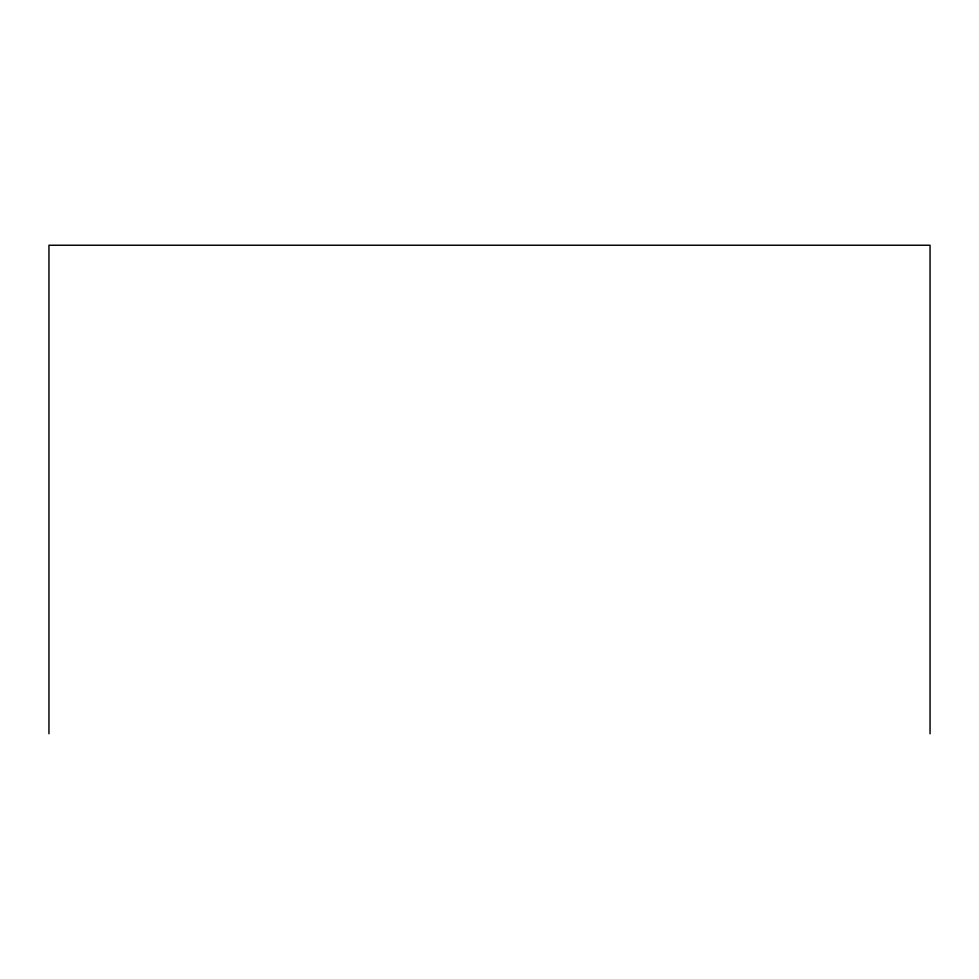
<?xml version="1.0" encoding="UTF-8"?>
<svg xmlns="http://www.w3.org/2000/svg" width="979" height="979" viewBox="0 0 979 979"><rect width="100%" height="100%" fill="white"/><g stroke="black" fill="none" stroke-linecap="round" stroke-linejoin="round"><path stroke-width="1.47" d="M930.05 733.76L930.05 245.239L48.95 245.239L48.95 733.76"/></g></svg>
